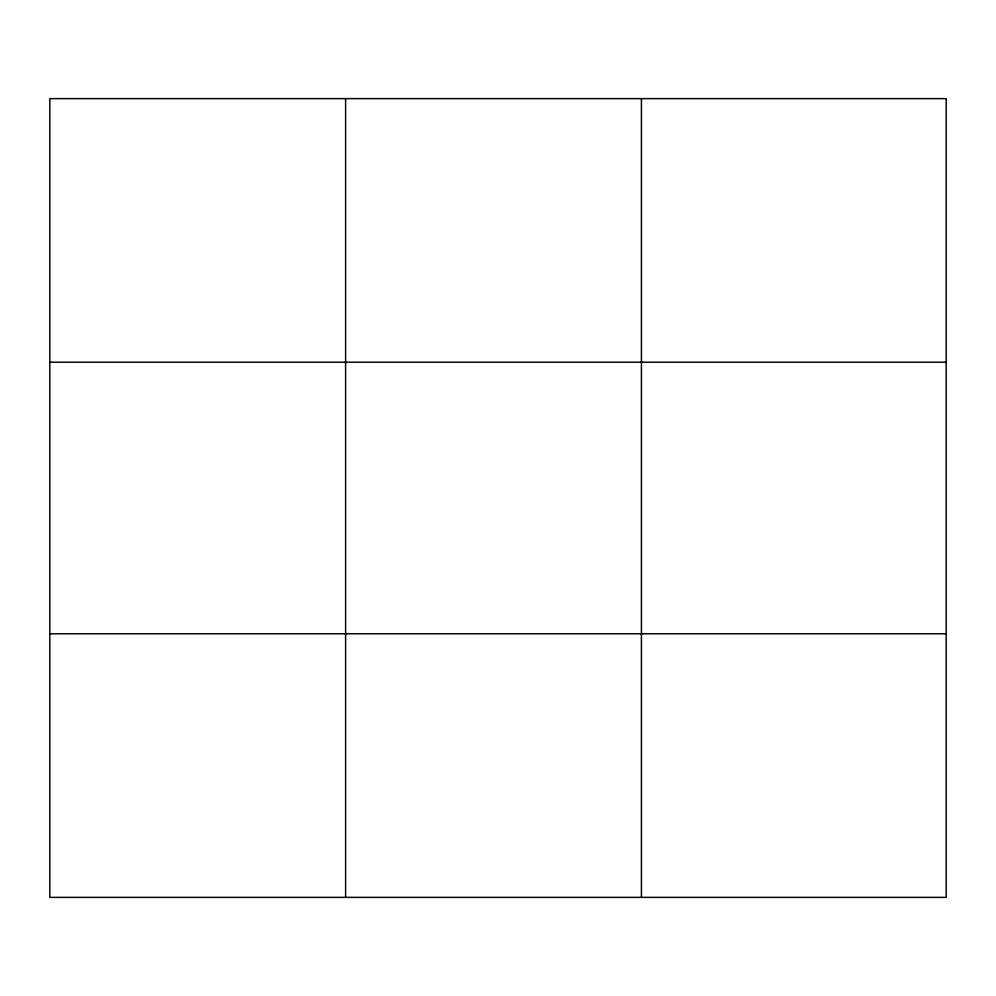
<?xml version="1.0" encoding="UTF-8"?>
<svg xmlns="http://www.w3.org/2000/svg" width="996" height="996" viewBox="0 0 996 996"><rect width="100%" height="100%" fill="white"/><g stroke="black" fill="none" stroke-linecap="round" stroke-linejoin="round"><path stroke-width="1.49" d="M345.612 98.629L345.612 897.371M641.424 98.629L641.424 897.371M49.8 362.208L946.2 362.208M49.8 633.792L946.2 633.792M946.2 98.629L946.2 897.371L49.8 897.371L49.8 98.629L946.2 98.629"/></g></svg>
